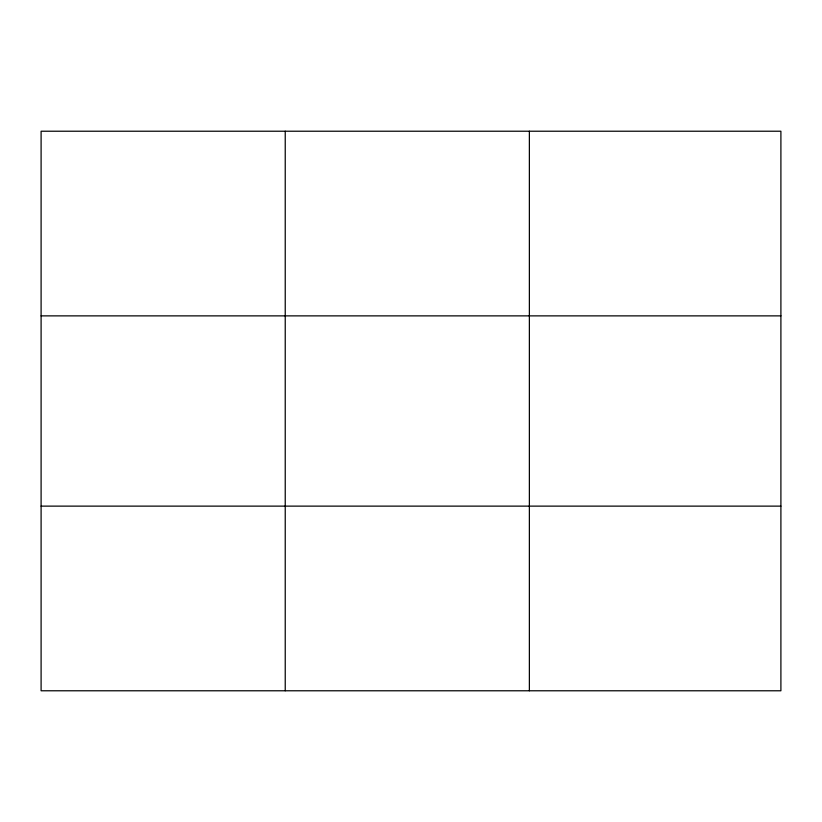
<?xml version="1.0" encoding="UTF-8"?>
<svg xmlns="http://www.w3.org/2000/svg" width="822" height="822" viewBox="0 0 822 822"><rect width="100%" height="100%" fill="white"/><g stroke="black" fill="none" stroke-linecap="round" stroke-linejoin="round"><path stroke-width="1.23" d="M285.234 690.778L285.234 131.222M529.368 690.778L529.368 131.222M780.9 315.874L780.9 131.222L41.1 131.222L41.1 690.778L780.9 690.778L780.9 315.874L41.1 315.874M41.1 506.126L780.9 506.126"/></g></svg>
